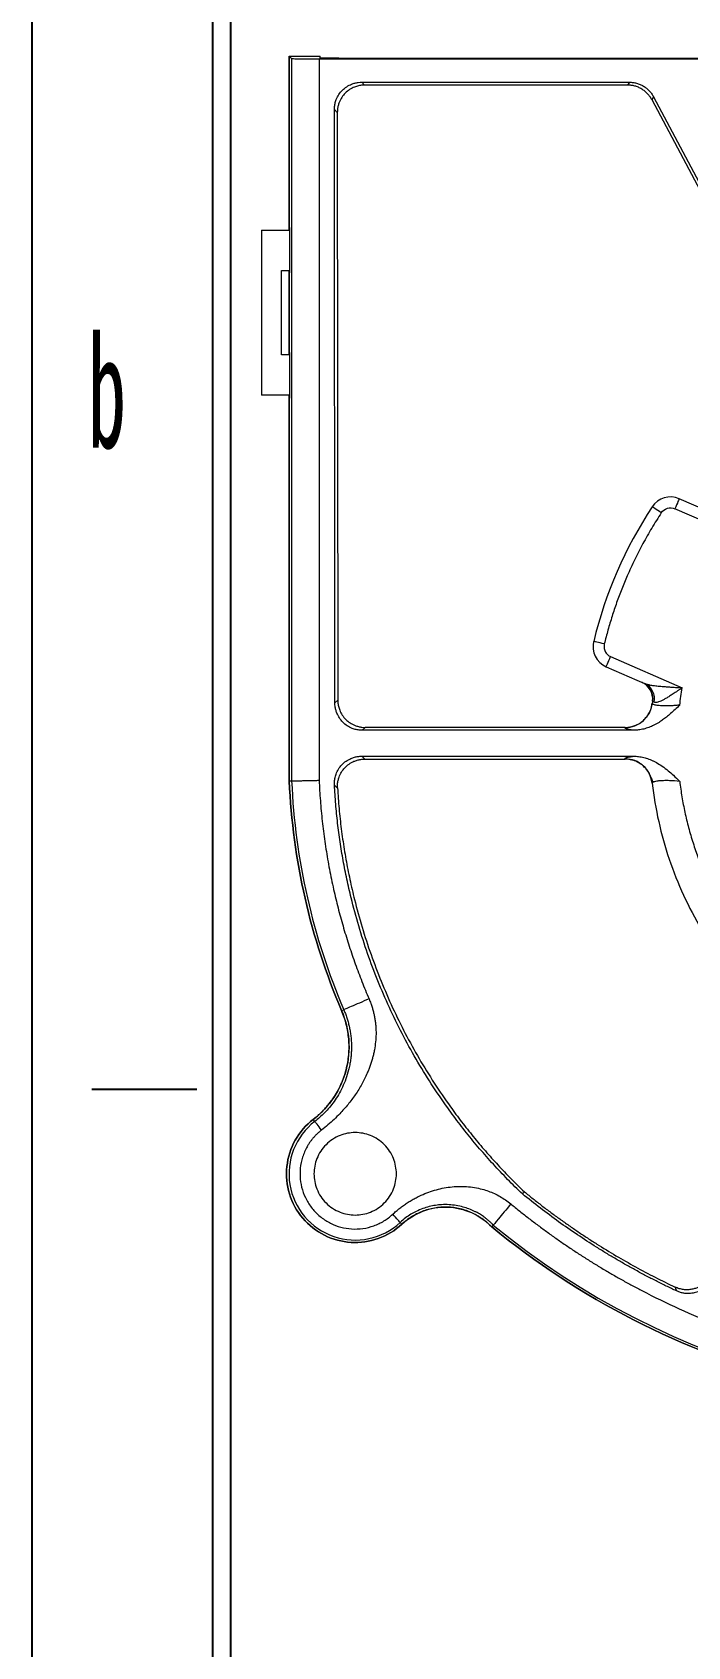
# Model space of a CAD drawing. Header units: millimetres. Extents: x 150 to 443, y 88 to 295.
# Drawn here: x 149.7 to 185.5, y 161.2 to 249.4 of the extents above; entities that cross this region are included whole.
import ezdxf

# ---------------------------------------------------------------- set-up
doc = ezdxf.new("R2010")
doc.units = ezdxf.units.MM
doc.layers.add('SLD-0', color=179, linetype='Continuous')
doc.styles.add('SLDTEXTSTYLE6', font='TXT', dxfattribs={"width": 0.5025})

msp = doc.modelspace()

# ---------------------------------------------------------------- linework, layer by layer
at = {"color": 7, "linetype": 'Continuous', "lineweight": 15}
for p, q in [((163.725, 248.126), (165.417, 248.126)), ((163.725, 238.617), (163.725, 248.126)), ((163.725, 248.126), (163.854, 247.997)), ((163.725, 248.126), (163.725, 238.825)), ((163.854, 247.997), (163.854, 208.533)), ((165.355, 247.984), (165.355, 208.566)), ((165.355, 247.984), (202.038, 247.984)), ((165.417, 248.023), (165.417, 248.126)), ((167.688, 246.705), (182.315, 246.705)), ((167.846, 246.547), (167.688, 246.705)), ((182.22, 246.547), (167.846, 246.547)), ((182.315, 246.705), (182.22, 246.547)), ((183.635, 245.911), (183.541, 245.753)), ((183.541, 245.753), (192.53, 228.848)), ((183.635, 245.911), (192.889, 228.508)), ((166.22, 212.792), (166.192, 245.208)), ((166.35, 245.05), (166.192, 245.208)), ((166.35, 245.05), (166.378, 212.949)), ((162.198, 238.617), (162.198, 229.608)), ((162.198, 238.617), (163.736, 238.617)), ((163.725, 238.825), (163.736, 238.757)), ((163.736, 238.757), (163.736, 236.304)), ((163.307, 231.81), (163.307, 236.415)), ((163.307, 236.415), (163.736, 236.415)), ((163.714, 231.81), (163.714, 236.415)), ((163.725, 231.81), (163.725, 236.415)), ((163.736, 236.304), (163.725, 236.236)), ((163.725, 236.236), (163.725, 231.989)), ((163.725, 231.989), (163.736, 231.921)), ((163.736, 231.81), (163.307, 231.81)), ((163.736, 231.921), (163.736, 229.468)), ((163.736, 229.608), (162.198, 229.608)), ((163.725, 208.53), (163.725, 229.608)), ((163.736, 229.468), (163.725, 229.399)), ((163.725, 229.399), (163.725, 208.53)), ((186.537, 222.647), (184.804, 223.4)), ((186.777, 223.197), (185.044, 223.951)), ((181.291, 215.322), (185.204, 213.621)), ((181.052, 214.771), (183.15, 213.859)), ((183.251, 213.763), (183.317, 213.688)), ((166.378, 212.949), (166.22, 212.792)), ((167.874, 211.455), (167.716, 211.297)), ((182.547, 211.297), (167.716, 211.297)), ((182.079, 211.455), (167.874, 211.455)), ((167.688, 209.881), (182.547, 209.881)), ((167.688, 209.881), (167.855, 209.723)), ((167.855, 209.723), (182.079, 209.723)), ((182.079, 209.723), (182.077, 209.738)), ((163.725, 208.53), (163.854, 208.533)), ((183.57, 208.408), (183.482, 208.697)), ((183.501, 208.718), (183.595, 208.436)), ((183.593, 208.449), (183.57, 208.408)), ((166.587, 195.979), (166.706, 196.03)), ((165.123, 189.931), (165.039, 190.04)), ((176.47, 185.965), (176.575, 186.084)), ((169.88, 184.312), (169.786, 184.413)), ((174.878, 184.262), (174.79, 184.167))]:
    msp.add_line(p, q, dxfattribs=at)
at = {"color": 7, "linetype": 'Continuous', "lineweight": 15, "flags": 128}
for points in [[(184.063, 223.179), (183.965, 223.244), (183.871, 223.305), (183.784, 223.362), (183.708, 223.412), (183.646, 223.453), (183.599, 223.484), (183.571, 223.503), (183.561, 223.509)], [(185.044, 223.951), (185.039, 223.94), (185.026, 223.909), (185.004, 223.858), (184.974, 223.79), (184.938, 223.706), (184.896, 223.611), (184.851, 223.508), (184.804, 223.4)], [(180.947, 216.015), (180.834, 216.043), (180.724, 216.07), (180.623, 216.094), (180.535, 216.116), (180.462, 216.133), (180.408, 216.146), (180.375, 216.155), (180.364, 216.157)], [(181.052, 214.771), (181.056, 214.782), (181.07, 214.813), (181.092, 214.864), (181.122, 214.933), (181.158, 215.016), (181.2, 215.111), (181.245, 215.215), (181.291, 215.322)], [(182.079, 211.455), (182.078, 211.447), (182.077, 211.44)]]:
    msp.add_lwpolyline(points, dxfattribs=at)
at = {"color": 7, "linetype": 'Continuous', "lineweight": 15}
for centre, radius, start, end in [((184.565, 222.849), 1.201, 66.49599, 146.68471), ((203.219, 210.589), 23.523, 146.68471, 166.30728), ((181.531, 215.873), 1.201, 166.30728, 246.49599), ((182.59, 213.011), 1.001, 353.30346, 66.49599), ((182.752, 213.005), 0.942, 349.56376, 65.01369), ((182.081, 212.938), 1.498, 269.85015, 353.57178), ((203.219, 210.589), 19.77, 173.30346, 173.66573), ((199.477, 210.081), 35.656, 182.48764, 203.20781), ((167.328, 187.065), 3.617, 127.5783, 312.821)]:
    msp.add_arc(centre, radius, start, end, dxfattribs=at)
for centre, major_axis, start_param, end_param in [((166.418, 248.03), (1.001, 0), 3.141593, 4.691784), ((183.697, 255.347), (839.655, 0), 4.691784, 4.732993), ((183.697, 252.913), (561.609, 0), 4.681655, 4.743123)]:
    msp.add_ellipse(centre, major_axis=major_axis, ratio=0.008727, start_param=start_param, end_param=end_param, dxfattribs=at)
for points, knots in [([(163.854, 247.997), (163.855, 247.996), (163.857, 247.996), (163.871, 247.995), (163.893, 247.994), (163.923, 247.993), (163.984, 247.991), (164.096, 247.989), (164.291, 247.987), (164.529, 247.986), (164.767, 247.985), (164.983, 247.984), (165.168, 247.984), (165.293, 247.984), (165.355, 247.984)], [0, 0, 0, 0, 0.048298, 0.096204, 0.143991, 0.191934, 0.240303, 0.370064, 0.500054, 0.629813, 0.759801, 0.84003, 0.919672, 1, 1, 1, 1]), ([(166.439, 248.014), (166.406, 248.014), (166.341, 248.014), (166.245, 248.014), (166.151, 248.014), (166.024, 248.015), (165.871, 248.015), (165.71, 248.017), (165.577, 248.018), (165.485, 248.02), (165.427, 248.021), (165.42, 248.022), (165.417, 248.023)], [0, 0, 0, 0, 0.060349, 0.120217, 0.180127, 0.240598, 0.370198, 0.50012, 0.629723, 0.759646, 0.879742, 1, 1, 1, 1]), ([(166.192, 245.208), (166.193, 245.246), (166.194, 245.321), (166.207, 245.433), (166.228, 245.544), (166.257, 245.653), (166.316, 245.82), (166.427, 246.036), (166.621, 246.274), (166.859, 246.468), (167.097, 246.591), (167.313, 246.662), (167.499, 246.698), (167.625, 246.703), (167.688, 246.705)], [0, 0, 0, 0, 0.048396, 0.096372, 0.144202, 0.192162, 0.240528, 0.370214, 0.500048, 0.629654, 0.759568, 0.839806, 0.919522, 1, 1, 1, 1]), ([(167.846, 246.547), (167.808, 246.546), (167.732, 246.544), (167.62, 246.531), (167.509, 246.51), (167.4, 246.481), (167.233, 246.422), (167.017, 246.311), (166.78, 246.116), (166.585, 245.879), (166.463, 245.64), (166.393, 245.424), (166.356, 245.238), (166.352, 245.113), (166.35, 245.05)], [0, 0, 0, 0, 0.048396, 0.096372, 0.144202, 0.192162, 0.240528, 0.370214, 0.500048, 0.629654, 0.759568, 0.839806, 0.919522, 1, 1, 1, 1]), ([(183.541, 245.753), (183.524, 245.782), (183.492, 245.84), (183.437, 245.923), (183.376, 246.001), (183.287, 246.103), (183.162, 246.219), (182.993, 246.337), (182.809, 246.432), (182.616, 246.498), (182.419, 246.539), (182.286, 246.544), (182.22, 246.547)], [0, 0, 0, 0, 0.0614893, 0.1227344, 0.1840065, 0.2455766, 0.3726702, 0.5000661, 0.6271349, 0.7545554, 0.8771625, 1, 1, 1, 1]), ([(182.315, 246.705), (182.348, 246.704), (182.414, 246.703), (182.513, 246.693), (182.611, 246.676), (182.742, 246.645), (182.904, 246.589), (183.087, 246.495), (183.257, 246.377), (183.406, 246.238), (183.536, 246.083), (183.602, 245.969), (183.635, 245.911)], [0, 0, 0, 0, 0.0614893, 0.1227344, 0.1840065, 0.2455766, 0.3726702, 0.5000661, 0.6271349, 0.7545554, 0.8771625, 1, 1, 1, 1]), ([(184.063, 223.179), (183.974, 223.042), (183.796, 222.767), (183.54, 222.348), (183.293, 221.925), (183.055, 221.496), (182.826, 221.062), (182.607, 220.624), (182.397, 220.18), (182.156, 219.642), (181.893, 219.007), (181.617, 218.272), (181.367, 217.528), (181.141, 216.777), (181.012, 216.269), (180.947, 216.015)], [0, 0, 0, 0, 0.062594, 0.125104, 0.187558, 0.249986, 0.312416, 0.374878, 0.437398, 0.500007, 0.600112, 0.700046, 0.799927, 0.899873, 1, 1, 1, 1]), ([(184.063, 223.179), (184.14, 223.296), (184.259, 223.385), (184.528, 223.465), (184.676, 223.456), (184.804, 223.4)], [0, 0, 0, 0, 0.5, 0.5, 1, 1, 1, 1]), ([(180.947, 216.015), (180.943, 215.993), (180.933, 215.949), (180.929, 215.881), (180.933, 215.8), (180.95, 215.706), (180.99, 215.605), (181.047, 215.512), (181.118, 215.433), (181.2, 215.367), (181.261, 215.337), (181.291, 215.322)], [0, 0, 0, 0, 0.0807865, 0.1611891, 0.2422448, 0.3708518, 0.5000758, 0.628683, 0.7579071, 0.8788024, 1, 1, 1, 1]), ([(183.15, 213.859), (183.171, 213.851), (183.214, 213.833), (183.289, 213.811), (183.375, 213.79), (183.472, 213.77), (183.579, 213.753), (183.697, 213.736), (183.826, 213.722), (183.966, 213.708), (184.136, 213.693), (184.337, 213.677), (184.576, 213.661), (184.867, 213.642), (185.079, 213.628), (185.204, 213.621)], [0, 0, 0, 0, 0.04092, 0.085262, 0.133159, 0.184716, 0.240019, 0.299135, 0.362122, 0.429025, 0.499883, 0.602086, 0.710056, 0.830164, 1, 1, 1, 1]), ([(183.317, 213.688), (183.351, 213.653), (183.442, 213.559), (183.535, 213.365), (183.597, 213.129), (183.589, 212.971), (183.585, 212.893)], [0, 0, 0, 0, 0.1673521, 0.4531617, 0.7331906, 1, 1, 1, 1]), ([(185.204, 213.621), (185.159, 213.59), (185.073, 213.531), (184.946, 213.446), (184.826, 213.366), (184.714, 213.292), (184.609, 213.224), (184.512, 213.161), (184.423, 213.105), (184.311, 213.037), (184.181, 212.963), (184.039, 212.891), (183.918, 212.841), (183.817, 212.815), (183.735, 212.809), (183.697, 212.826), (183.678, 212.834)], [0, 0, 0, 0, 0.075927, 0.148047, 0.216336, 0.280773, 0.341344, 0.398047, 0.450888, 0.49989, 0.599331, 0.690921, 0.775476, 0.854129, 0.928363, 1, 1, 1, 1]), ([(167.716, 211.297), (167.678, 211.298), (167.603, 211.3), (167.49, 211.313), (167.38, 211.334), (167.271, 211.363), (167.104, 211.422), (166.888, 211.533), (166.651, 211.727), (166.457, 211.964), (166.334, 212.202), (166.264, 212.418), (166.227, 212.603), (166.222, 212.729), (166.22, 212.792)], [0, 0, 0, 0, 0.0484, 0.09638, 0.144215, 0.19218, 0.240549, 0.370224, 0.500048, 0.629643, 0.759547, 0.839791, 0.919515, 1, 1, 1, 1]), ([(166.378, 212.949), (166.379, 212.912), (166.38, 212.836), (166.393, 212.724), (166.414, 212.613), (166.444, 212.504), (166.503, 212.338), (166.614, 212.122), (166.808, 211.885), (167.046, 211.691), (167.284, 211.568), (167.5, 211.498), (167.685, 211.462), (167.811, 211.457), (167.874, 211.455)], [0, 0, 0, 0, 0.0484, 0.09638, 0.144215, 0.19218, 0.240549, 0.370224, 0.500048, 0.629643, 0.759547, 0.839791, 0.919515, 1, 1, 1, 1]), ([(182.079, 211.455), (182.116, 211.456), (182.189, 211.457), (182.298, 211.47), (182.405, 211.489), (182.511, 211.517), (182.667, 211.571), (182.866, 211.668), (183.087, 211.834), (183.274, 212.035), (183.406, 212.243), (183.492, 212.438), (183.546, 212.614), (183.564, 212.734), (183.572, 212.795)], [0, 0, 0, 0, 0.050221, 0.10004, 0.149728, 0.199557, 0.249797, 0.374865, 0.500051, 0.624915, 0.749856, 0.833489, 0.916457, 1, 1, 1, 1]), ([(185.07, 212.673), (184.985, 212.59), (184.822, 212.432), (184.58, 212.214), (184.354, 212.025), (184.143, 211.864), (183.916, 211.712), (183.665, 211.573), (183.384, 211.45), (183.104, 211.362), (182.826, 211.308), (182.639, 211.301), (182.547, 211.297)], [0, 0, 0, 0, 0.12072, 0.230933, 0.330777, 0.420432, 0.500152, 0.608871, 0.712054, 0.810787, 0.906313, 1, 1, 1, 1]), ([(185.07, 212.673), (185.036, 212.669), (184.966, 212.662), (184.859, 212.653), (184.745, 212.644), (184.627, 212.638), (184.437, 212.631), (184.223, 212.63), (184.021, 212.64), (183.836, 212.655), (183.703, 212.678), (183.618, 212.709), (183.576, 212.736), (183.572, 212.759), (183.57, 212.77)], [0, 0, 0, 0, 0.04297, 0.088773, 0.137405, 0.188857, 0.243109, 0.392512, 0.492287, 0.572272, 0.743693, 0.820713, 0.906124, 1, 1, 1, 1]), ([(183.678, 212.834), (183.667, 212.842), (183.643, 212.857), (183.617, 212.873), (183.598, 212.885), (183.586, 212.893), (183.585, 212.894), (183.584, 212.894)], [0, 0, 0, 0, 0.201912, 0.402633, 0.602395, 0.801437, 1, 1, 1, 1]), ([(182.547, 211.297), (182.517, 211.301), (182.456, 211.31), (182.376, 211.323), (182.305, 211.337), (182.244, 211.351), (182.18, 211.369), (182.123, 211.39), (182.083, 211.415), (182.079, 211.432), (182.077, 211.44)], [0, 0, 0, 0, 0.100528, 0.200496, 0.300243, 0.400111, 0.500443, 0.66749, 0.833494, 1, 1, 1, 1]), ([(166.194, 208.305), (166.193, 208.346), (166.191, 208.427), (166.199, 208.548), (166.217, 208.668), (166.245, 208.786), (166.301, 208.96), (166.407, 209.18), (166.594, 209.421), (166.825, 209.621), (167.063, 209.752), (167.286, 209.831), (167.485, 209.873), (167.62, 209.878), (167.688, 209.881)], [0, 0, 0, 0, 0.050428, 0.100309, 0.149974, 0.199757, 0.249989, 0.374968, 0.499732, 0.624479, 0.749534, 0.833141, 0.916111, 1, 1, 1, 1]), ([(166.362, 208.14), (166.36, 208.176), (166.358, 208.248), (166.363, 208.355), (166.376, 208.458), (166.395, 208.557), (166.419, 208.651), (166.47, 208.808), (166.573, 209.02), (166.759, 209.262), (166.99, 209.461), (167.223, 209.592), (167.444, 209.67), (167.643, 209.714), (167.783, 209.72), (167.855, 209.723)], [0, 0, 0, 0, 0.044895, 0.08883, 0.131573, 0.172906, 0.212629, 0.250565, 0.376858, 0.500388, 0.623708, 0.750143, 0.827474, 0.911316, 1, 1, 1, 1]), ([(182.077, 209.738), (182.078, 209.743), (182.078, 209.754), (182.09, 209.77), (182.111, 209.786), (182.142, 209.8), (182.202, 209.821), (182.324, 209.848), (182.47, 209.87), (182.547, 209.881)], [0, 0, 0, 0, 0.110553, 0.216353, 0.317708, 0.414964, 0.508516, 0.740831, 1, 1, 1, 1]), ([(183.572, 208.383), (183.568, 208.418), (183.559, 208.489), (183.535, 208.592), (183.505, 208.694), (183.468, 208.793), (183.399, 208.944), (183.28, 209.136), (183.086, 209.345), (182.858, 209.516), (182.633, 209.623), (182.43, 209.685), (182.256, 209.717), (182.138, 209.721), (182.079, 209.723)], [0, 0, 0, 0, 0.048603, 0.096861, 0.145013, 0.193302, 0.241966, 0.371218, 0.500628, 0.629705, 0.758932, 0.839442, 0.919421, 1, 1, 1, 1]), ([(182.547, 209.881), (182.593, 209.88), (182.685, 209.878), (182.824, 209.864), (182.963, 209.843), (183.102, 209.812), (183.241, 209.773), (183.381, 209.725), (183.521, 209.669), (183.661, 209.603), (183.862, 209.497), (184.126, 209.331), (184.432, 209.097), (184.749, 208.817), (184.954, 208.617), (185.07, 208.505)], [0, 0, 0, 0, 0.046777, 0.093834, 0.141351, 0.189504, 0.238458, 0.288374, 0.339401, 0.391682, 0.445347, 0.570857, 0.708468, 0.836232, 1, 1, 1, 1]), ([(166.587, 195.979), (165.737, 197.962), (165.066, 200.022), (164.107, 204.228), (163.818, 206.375), (163.725, 208.53)], [0, 0, 0, 0, 0.5, 0.5, 1, 1, 1, 1]), ([(163.725, 208.53), (163.818, 206.375), (164.107, 204.228), (165.066, 200.022), (165.737, 197.962), (166.587, 195.979)], [0, 0, 0, 0, 0.5, 0.5, 1, 1, 1, 1]), ([(163.854, 208.533), (163.855, 208.533), (163.858, 208.533), (163.875, 208.534), (163.903, 208.534), (163.941, 208.535), (163.991, 208.536), (164.051, 208.538), (164.122, 208.539), (164.204, 208.541), (164.299, 208.543), (164.41, 208.545), (164.545, 208.548), (164.708, 208.552), (164.899, 208.556), (165.118, 208.561), (165.274, 208.564), (165.355, 208.566)], [0, 0, 0, 0, 0.0529742, 0.1065842, 0.1608303, 0.2157125, 0.2712311, 0.3273861, 0.3841777, 0.4416061, 0.4996714, 0.5623923, 0.6333842, 0.7126443, 0.8001694, 0.895956, 1, 1, 1, 1]), ([(165.355, 208.566), (165.365, 208.379), (165.383, 208.006), (165.422, 207.447), (165.47, 206.889), (165.526, 206.332), (165.592, 205.777), (165.667, 205.223), (165.751, 204.67), (165.845, 204.118), (165.947, 203.567), (166.059, 203.018), (166.212, 202.318), (166.419, 201.471), (166.693, 200.482), (166.996, 199.501), (167.329, 198.531), (167.689, 197.57), (167.953, 196.938), (168.086, 196.622)], [0, 0, 0, 0, 0.0455433, 0.0910323, 0.1364791, 0.181896, 0.2272953, 0.2726892, 0.3180899, 0.3635098, 0.408961, 0.4544559, 0.5000065, 0.5834584, 0.6667618, 0.7499922, 0.833225, 0.9165358, 1, 1, 1, 1]), ([(176.47, 185.965), (176.334, 186.097), (176.061, 186.359), (175.661, 186.762), (175.267, 187.171), (174.881, 187.586), (174.502, 188.007), (174.131, 188.434), (173.766, 188.868), (173.409, 189.309), (173.06, 189.755), (172.717, 190.208), (171.871, 191.369), (170.615, 193.309), (169.151, 196.132), (167.96, 199.081), (167.26, 201.447), (166.869, 203.155), (166.669, 204.176), (166.5, 205.201), (166.365, 206.231), (166.259, 207.266), (166.216, 207.959), (166.194, 208.305)], [0, 0, 0, 0, 0.022574, 0.04512, 0.067642, 0.090149, 0.112646, 0.13514, 0.157638, 0.180146, 0.202671, 0.225219, 0.247797, 0.37389, 0.500003, 0.626096, 0.75221, 0.793573, 0.834856, 0.8761, 0.917345, 0.958632, 1, 1, 1, 1]), ([(183.57, 208.408), (183.726, 206.998), (184.035, 205.605), (184.943, 202.918), (185.542, 201.623), (187.003, 199.192), (187.865, 198.055), (189.811, 195.991), (190.896, 195.065), (192.067, 194.265)], [0, 0, 0, 0, 0.25, 0.25, 0.5, 0.5, 0.75, 0.75, 1, 1, 1, 1]), ([(185.07, 208.505), (185.087, 208.364), (185.122, 208.081), (185.187, 207.659), (185.262, 207.237), (185.348, 206.816), (185.444, 206.397), (185.551, 205.978), (185.669, 205.56), (185.797, 205.143), (186.095, 204.252), (186.641, 202.908), (187.562, 201.183), (188.653, 199.559), (189.657, 198.357), (190.472, 197.515), (191.039, 196.978), (191.625, 196.47), (192.229, 195.988), (192.648, 195.692), (192.857, 195.544)], [0, 0, 0, 0, 0.027411, 0.054856, 0.082353, 0.109918, 0.137568, 0.165321, 0.193191, 0.221196, 0.24935, 0.374284, 0.499978, 0.625645, 0.750619, 0.801184, 0.851308, 0.901088, 0.950619, 1, 1, 1, 1]), ([(166.362, 208.14), (166.374, 207.953), (166.397, 207.579), (166.445, 207.02), (166.501, 206.462), (166.567, 205.906), (166.642, 205.351), (166.726, 204.798), (166.82, 204.246), (166.924, 203.695), (167.036, 203.146), (167.158, 202.598), (167.49, 201.218), (168.146, 199.032), (169.331, 196.122), (170.783, 193.336), (172.111, 191.291), (173.143, 189.9), (173.78, 189.094), (174.442, 188.309), (175.128, 187.545), (175.837, 186.801), (176.329, 186.323), (176.575, 186.084)], [0, 0, 0, 0, 0.022577, 0.045124, 0.06765, 0.09016, 0.11266, 0.135158, 0.157659, 0.180171, 0.202698, 0.225249, 0.247829, 0.373906, 0.500003, 0.62608, 0.752178, 0.793545, 0.834834, 0.876084, 0.917335, 0.958627, 1, 1, 1, 1]), ([(165.039, 190.04), (165.099, 190.088), (165.22, 190.183), (165.391, 190.335), (165.556, 190.494), (165.712, 190.661), (165.861, 190.835), (166.002, 191.016), (166.254, 191.372), (166.57, 191.935), (166.853, 192.738), (166.999, 193.578), (166.997, 194.281), (166.93, 194.827), (166.848, 195.22), (166.737, 195.606), (166.637, 195.854), (166.587, 195.979)], [0, 0, 0, 0, 0.03491, 0.06964, 0.104263, 0.138852, 0.173481, 0.208224, 0.243153, 0.371547, 0.500021, 0.628416, 0.75689, 0.81785, 0.878425, 0.93901, 1, 1, 1, 1]), ([(166.587, 195.979), (166.804, 195.473), (166.936, 194.931), (167.019, 193.833), (166.969, 193.277), (166.691, 192.212), (166.464, 191.702), (165.856, 190.784), (165.475, 190.376), (165.039, 190.04)], [0, 0, 0, 0, 0.25, 0.25, 0.5, 0.5, 0.75, 0.75, 1, 1, 1, 1]), ([(166.706, 196.03), (166.735, 195.959), (166.795, 195.816), (166.873, 195.593), (166.942, 195.363), (167.002, 195.124), (167.052, 194.879), (167.089, 194.627), (167.115, 194.368), (167.127, 194.105), (167.125, 193.837), (167.11, 193.566), (167.079, 193.292), (167.033, 193.016), (166.954, 192.665), (166.828, 192.254), (166.639, 191.801), (166.421, 191.39), (166.181, 191.021), (165.926, 190.692), (165.662, 190.403), (165.395, 190.149), (165.212, 190.002), (165.123, 189.931)], [0, 0, 0, 0, 0.0341342, 0.0691247, 0.1049266, 0.1414865, 0.178758, 0.2167066, 0.2552937, 0.2944814, 0.33425, 0.3745836, 0.4154678, 0.4569024, 0.4988945, 0.5750064, 0.6469747, 0.7149867, 0.7792027, 0.8397417, 0.8966858, 0.9500958, 1, 1, 1, 1]), ([(168.086, 196.622), (168.103, 196.581), (168.136, 196.501), (168.167, 196.42), (168.182, 196.379)], [0, 0, 0, 0, 0.500974, 1, 1, 1, 1]), ([(168.182, 196.379), (168.206, 196.311), (168.253, 196.176), (168.312, 195.97), (168.363, 195.761), (168.403, 195.55), (168.434, 195.337), (168.461, 195.054), (168.472, 194.697), (168.449, 194.268), (168.403, 193.983), (168.38, 193.839)], [0, 0, 0, 0, 0.083524, 0.166738, 0.249821, 0.332949, 0.416301, 0.500052, 0.664453, 0.830691, 1, 1, 1, 1]), ([(168.38, 193.839), (168.366, 193.768), (168.338, 193.624), (168.285, 193.411), (168.223, 193.197), (168.153, 192.984), (168.073, 192.771), (167.931, 192.427), (167.698, 191.957), (167.345, 191.388), (166.94, 190.848), (166.545, 190.402), (166.173, 190.034), (165.841, 189.734), (165.607, 189.549), (165.489, 189.455)], [0, 0, 0, 0, 0.040668, 0.081656, 0.123027, 0.164841, 0.207158, 0.250035, 0.373177, 0.499991, 0.623723, 0.749974, 0.832843, 0.916115, 1, 1, 1, 1]), ([(169.88, 184.312), (169.509, 183.968), (169.068, 183.701), (168.115, 183.36), (167.604, 183.288), (166.595, 183.349), (166.097, 183.483), (165.193, 183.937), (164.788, 184.256), (164.135, 185.029), (163.888, 185.481), (163.591, 186.448), (163.542, 186.962), (163.65, 187.968), (163.806, 188.459), (164.301, 189.341), (164.638, 189.732), (165.039, 190.04)], [0, 0, 0, 0, 0.125, 0.125, 0.25, 0.25, 0.375, 0.375, 0.5, 0.5, 0.625, 0.625, 0.75, 0.75, 0.875, 0.875, 1, 1, 1, 1]), ([(165.039, 190.04), (164.638, 189.732), (164.301, 189.341), (163.806, 188.459), (163.65, 187.968), (163.542, 186.962), (163.591, 186.448), (163.888, 185.481), (164.135, 185.029), (164.788, 184.256), (165.193, 183.937), (166.097, 183.483), (166.595, 183.349), (167.604, 183.288), (168.115, 183.36), (169.068, 183.701), (169.509, 183.968), (169.88, 184.312)], [0, 0, 0, 0, 0.125, 0.125, 0.25, 0.25, 0.375, 0.375, 0.5, 0.5, 0.625, 0.625, 0.75, 0.75, 0.875, 0.875, 1, 1, 1, 1]), ([(165.489, 189.455), (165.399, 189.572), (165.313, 189.685), (165.179, 189.859), (165.136, 189.914), (165.125, 189.928)], [0, 0, 0, 0, 0.5, 0.5, 1, 1, 1, 1]), ([(165.489, 189.455), (165.444, 189.419), (165.353, 189.347), (165.226, 189.23), (165.105, 189.107), (164.993, 188.977), (164.888, 188.841), (164.79, 188.698), (164.624, 188.421), (164.432, 187.986), (164.309, 187.382), (164.305, 186.775), (164.424, 186.182), (164.658, 185.616), (165.009, 185.106), (165.453, 184.674), (165.972, 184.349), (166.538, 184.133), (167.137, 184.035), (167.753, 184.056), (168.256, 184.183), (168.634, 184.34), (168.899, 184.484), (169.15, 184.653), (169.302, 184.786), (169.378, 184.853)], [0, 0, 0, 0, 0.017881, 0.035617, 0.053266, 0.070888, 0.088542, 0.106287, 0.12418, 0.187882, 0.251639, 0.312659, 0.373736, 0.436849, 0.500017, 0.56313, 0.626298, 0.687318, 0.748395, 0.812097, 0.875854, 0.907039, 0.937914, 0.968795, 1, 1, 1, 1]), ([(167.328, 189.317), (167.47, 189.317), (167.753, 189.291), (168.173, 189.168), (168.574, 188.962), (168.931, 188.669), (169.225, 188.311), (169.431, 187.911), (169.554, 187.49), (169.593, 187.065), (169.554, 186.641), (169.431, 186.22), (169.225, 185.82), (168.932, 185.462), (168.574, 185.169), (168.174, 184.962), (167.753, 184.839), (167.328, 184.8), (166.904, 184.839), (166.483, 184.962), (166.083, 185.169), (165.725, 185.462), (165.432, 185.819), (165.225, 186.22), (165.102, 186.64), (165.063, 187.065), (165.102, 187.49), (165.225, 187.91), (165.432, 188.311), (165.725, 188.668), (166.082, 188.962), (166.483, 189.168), (166.904, 189.291), (167.187, 189.317), (167.328, 189.317)], [0, 0, 0, 0, 0.029992, 0.060002, 0.092482, 0.125, 0.15748, 0.189998, 0.21998, 0.25, 0.279982, 0.310002, 0.342482, 0.375, 0.40748, 0.439998, 0.46998, 0.5, 0.529982, 0.560002, 0.592482, 0.625, 0.65748, 0.689998, 0.71998, 0.75, 0.779982, 0.810002, 0.842482, 0.875, 0.90748, 0.939998, 0.96999, 1, 1, 1, 1]), ([(169.378, 184.853), (169.441, 184.91), (169.567, 185.024), (169.764, 185.184), (169.967, 185.336), (170.175, 185.478), (170.388, 185.61), (170.607, 185.734), (171.022, 185.944), (171.652, 186.19), (172.524, 186.371), (173.408, 186.4), (174.11, 186.283), (174.613, 186.124), (174.939, 185.99), (175.252, 185.828), (175.552, 185.641), (175.738, 185.495), (175.832, 185.422)], [0, 0, 0, 0, 0.036161, 0.072072, 0.107798, 0.143405, 0.178958, 0.214522, 0.250166, 0.376517, 0.500074, 0.626681, 0.749882, 0.80026, 0.850098, 0.899758, 0.949605, 1, 1, 1, 1]), ([(174.878, 184.262), (174.878, 184.263), (174.876, 184.264), (174.865, 184.276), (174.847, 184.295), (174.822, 184.321), (174.79, 184.353), (174.75, 184.391), (174.702, 184.436), (174.646, 184.486), (174.582, 184.542), (174.508, 184.602), (174.425, 184.666), (174.331, 184.733), (174.228, 184.803), (174.113, 184.874), (173.987, 184.946), (173.702, 185.092), (173.201, 185.283), (172.585, 185.384), (172.078, 185.384), (171.713, 185.346), (171.37, 185.278), (171.01, 185.168), (170.675, 185.026), (170.36, 184.853), (170.067, 184.657), (169.883, 184.497), (169.786, 184.413)], [0, 0, 0, 0, 0.007453, 0.015137, 0.023406, 0.032549, 0.042779, 0.054251, 0.067073, 0.081325, 0.097062, 0.114327, 0.133153, 0.153564, 0.175579, 0.199215, 0.224484, 0.251396, 0.366201, 0.500517, 0.570581, 0.62701, 0.688968, 0.750178, 0.819824, 0.875026, 0.934393, 1, 1, 1, 1]), ([(169.88, 184.312), (170.212, 184.62), (170.606, 184.863), (171.455, 185.182), (171.911, 185.258), (172.818, 185.231), (173.269, 185.128), (174.098, 184.76), (174.476, 184.494), (174.79, 184.167)], [0, 0, 0, 0, 0.25, 0.25, 0.5, 0.5, 0.75, 0.75, 1, 1, 1, 1]), ([(174.79, 184.167), (174.746, 184.211), (174.658, 184.3), (174.518, 184.424), (174.373, 184.54), (174.221, 184.649), (174.064, 184.748), (173.901, 184.84), (173.578, 185), (173.07, 185.177), (172.366, 185.267), (171.656, 185.219), (171.094, 185.059), (170.68, 184.875), (170.395, 184.714), (170.126, 184.528), (169.962, 184.384), (169.88, 184.312)], [0, 0, 0, 0, 0.034579, 0.068916, 0.103108, 0.137254, 0.171455, 0.205807, 0.240409, 0.370169, 0.500028, 0.629788, 0.759647, 0.819982, 0.879799, 0.939629, 1, 1, 1, 1]), ([(175.832, 185.422), (175.58, 185.116), (175.339, 184.822), (174.982, 184.388), (174.88, 184.264), (174.878, 184.262)], [0, 0, 0, 0, 0.5, 0.5, 1, 1, 1, 1]), ([(175.832, 185.422), (175.996, 185.288), (176.325, 185.02), (176.826, 184.627), (177.332, 184.243), (177.843, 183.867), (178.359, 183.499), (178.881, 183.139), (179.408, 182.787), (179.941, 182.443), (180.479, 182.108), (181.022, 181.78), (181.571, 181.461), (182.125, 181.15), (182.684, 180.847), (184.404, 179.949), (187.376, 178.625), (191.719, 177.242), (196.188, 176.339), (199.639, 176.033), (202.003, 175.988), (203.274, 176.003), (204.541, 176.057), (205.806, 176.149), (207.068, 176.281), (208.327, 176.45), (209.162, 176.594), (209.58, 176.667)], [0, 0, 0, 0, 0.017702, 0.0353792, 0.0530357, 0.0706758, 0.0883035, 0.105923, 0.1235385, 0.1411541, 0.158774, 0.1764024, 0.1940434, 0.2117012, 0.2293799, 0.2470836, 0.3735364, 0.5000036, 0.6264562, 0.7529235, 0.7883014, 0.8235968, 0.8588429, 0.894073, 0.9293204, 0.9646183, 1, 1, 1, 1]), ([(184.894, 180.666), (184.706, 180.755), (184.331, 180.933), (183.772, 181.211), (183.219, 181.498), (182.669, 181.792), (182.125, 182.095), (181.585, 182.407), (181.049, 182.727), (180.342, 183.164), (179.47, 183.731), (178.447, 184.444), (177.444, 185.185), (176.795, 185.705), (176.47, 185.965)], [0, 0, 0, 0, 0.062547, 0.125051, 0.187527, 0.24999, 0.312455, 0.374936, 0.437449, 0.500007, 0.625054, 0.74999, 0.874933, 1, 1, 1, 1]), ([(176.575, 186.084), (176.733, 185.956), (177.05, 185.699), (177.533, 185.324), (178.02, 184.956), (178.513, 184.596), (179.012, 184.243), (179.515, 183.897), (180.025, 183.559), (180.71, 183.119), (181.58, 182.588), (182.642, 181.983), (183.72, 181.408), (184.453, 181.053), (184.82, 180.875)], [0, 0, 0, 0, 0.062545, 0.125048, 0.187525, 0.24999, 0.312456, 0.374938, 0.43745, 0.500007, 0.625052, 0.74999, 0.874934, 1, 1, 1, 1]), ([(169.786, 184.413), (169.782, 184.417), (169.738, 184.465), (169.586, 184.629), (169.484, 184.739), (169.378, 184.853)], [0, 0, 0, 0, 0.5, 0.5, 1, 1, 1, 1]), ([(209.603, 175.013), (206.555, 174.477), (203.449, 174.272), (197.265, 174.529), (194.187, 174.992), (188.202, 176.566), (185.294, 177.676), (179.783, 180.494), (177.18, 182.201), (174.79, 184.167)], [0, 0, 0, 0, 0.25, 0.25, 0.5, 0.5, 0.75, 0.75, 1, 1, 1, 1]), ([(174.79, 184.167), (177.18, 182.201), (179.783, 180.494), (185.294, 177.676), (188.202, 176.566), (194.187, 174.992), (197.265, 174.529), (203.449, 174.272), (206.555, 174.477), (209.603, 175.013)], [0, 0, 0, 0, 0.25, 0.25, 0.5, 0.5, 0.75, 0.75, 1, 1, 1, 1]), ([(186.782, 181.524), (186.762, 181.489), (186.723, 181.42), (186.654, 181.322), (186.578, 181.229), (186.496, 181.144), (186.409, 181.067), (186.317, 180.998), (186.223, 180.937), (186.127, 180.885), (186.03, 180.841), (185.899, 180.793), (185.727, 180.749), (185.507, 180.725), (185.276, 180.736), (185.042, 180.782), (184.894, 180.844), (184.82, 180.875)], [0, 0, 0, 0, 0.052615, 0.105211, 0.157563, 0.209447, 0.260647, 0.310956, 0.360184, 0.408158, 0.454725, 0.499757, 0.591231, 0.688426, 0.790044, 0.894493, 1, 1, 1, 1]), ([(186.85, 181.317), (186.832, 181.284), (186.795, 181.218), (186.73, 181.124), (186.659, 181.036), (186.581, 180.953), (186.455, 180.838), (186.268, 180.707), (186.006, 180.592), (185.729, 180.527), (185.474, 180.518), (185.254, 180.545), (185.069, 180.591), (184.953, 180.641), (184.894, 180.666)], [0, 0, 0, 0, 0.050357, 0.100237, 0.149927, 0.199721, 0.249908, 0.374895, 0.499553, 0.624469, 0.749255, 0.833091, 0.916219, 1, 1, 1, 1])]:
    msp.add_open_spline(points, degree=3, knots=knots, dxfattribs=at)
for points in [[(185.07, 212.673), (185.106, 212.991), (185.151, 213.305), (185.204, 213.621)], [(166.194, 208.305), (166.25, 208.25), (166.306, 208.195), (166.362, 208.14)], [(168.086, 196.622), (167.906, 196.545), (167.547, 196.391), (167.089, 196.194), (166.781, 196.062), (166.707, 196.031), (166.706, 196.03)], [(165.125, 189.928), (165.124, 189.93), (165.123, 189.931), (165.123, 189.931)], [(169.786, 184.413), (169.786, 184.413), (169.786, 184.413), (169.786, 184.413)], [(174.878, 184.262), (184.56, 176.303), (197.237, 172.971), (209.58, 175.14)], [(184.82, 180.875), (184.845, 180.805), (184.87, 180.735), (184.894, 180.666)]]:
    msp.add_open_spline(points, degree=3, dxfattribs=at)
at = {"color": 0, "linetype": 'Continuous', "lineweight": 15}
for points, knots in [([(183.482, 208.697), (183.463, 208.776), (183.399, 209.031), (183.095, 209.378), (182.627, 209.681), (182.261, 209.719), (182.077, 209.738)], [0, 0, 0, 0, 0.128721, 0.419147, 0.709574, 1, 1, 1, 1]), ([(185.07, 208.505), (184.879, 208.521), (184.589, 208.546), (184.241, 208.547), (184.007, 208.539), (183.813, 208.52), (183.676, 208.491), (183.602, 208.467), (183.594, 208.451), (183.593, 208.449)], [0, 0, 0, 0, 0.273405, 0.413952, 0.557069, 0.699104, 0.842222, 0.98676, 1, 1, 1, 1])]:
    msp.add_open_spline(points, degree=3, knots=knots, dxfattribs=at)
at = {"layer": 'SLD-0'}
for p, q in [((149.677, 88.116), (149.677, 295.496)), ((160.539, 94.041), (160.539, 284.633))]:
    msp.add_line(p, q, dxfattribs=at)
at = {"layer": 'SLD-0', "color": 6, "linetype": 'Continuous'}
for p, q in [((159.552, 93.053), (159.552, 285.62)), ((158.669, 191.675), (152.933, 191.675))]:
    msp.add_line(p, q, dxfattribs=at)

# ---------------------------------------------------------------- texts
at = {"layer": 'SLD-0', "insert": (152.699, 232.914), "char_height": 6.172, "attachment_point": 1, "style": 'SLDTEXTSTYLE6'}
msp.add_mtext('b', dxfattribs=at)

doc.saveas('drawing.dxf')
